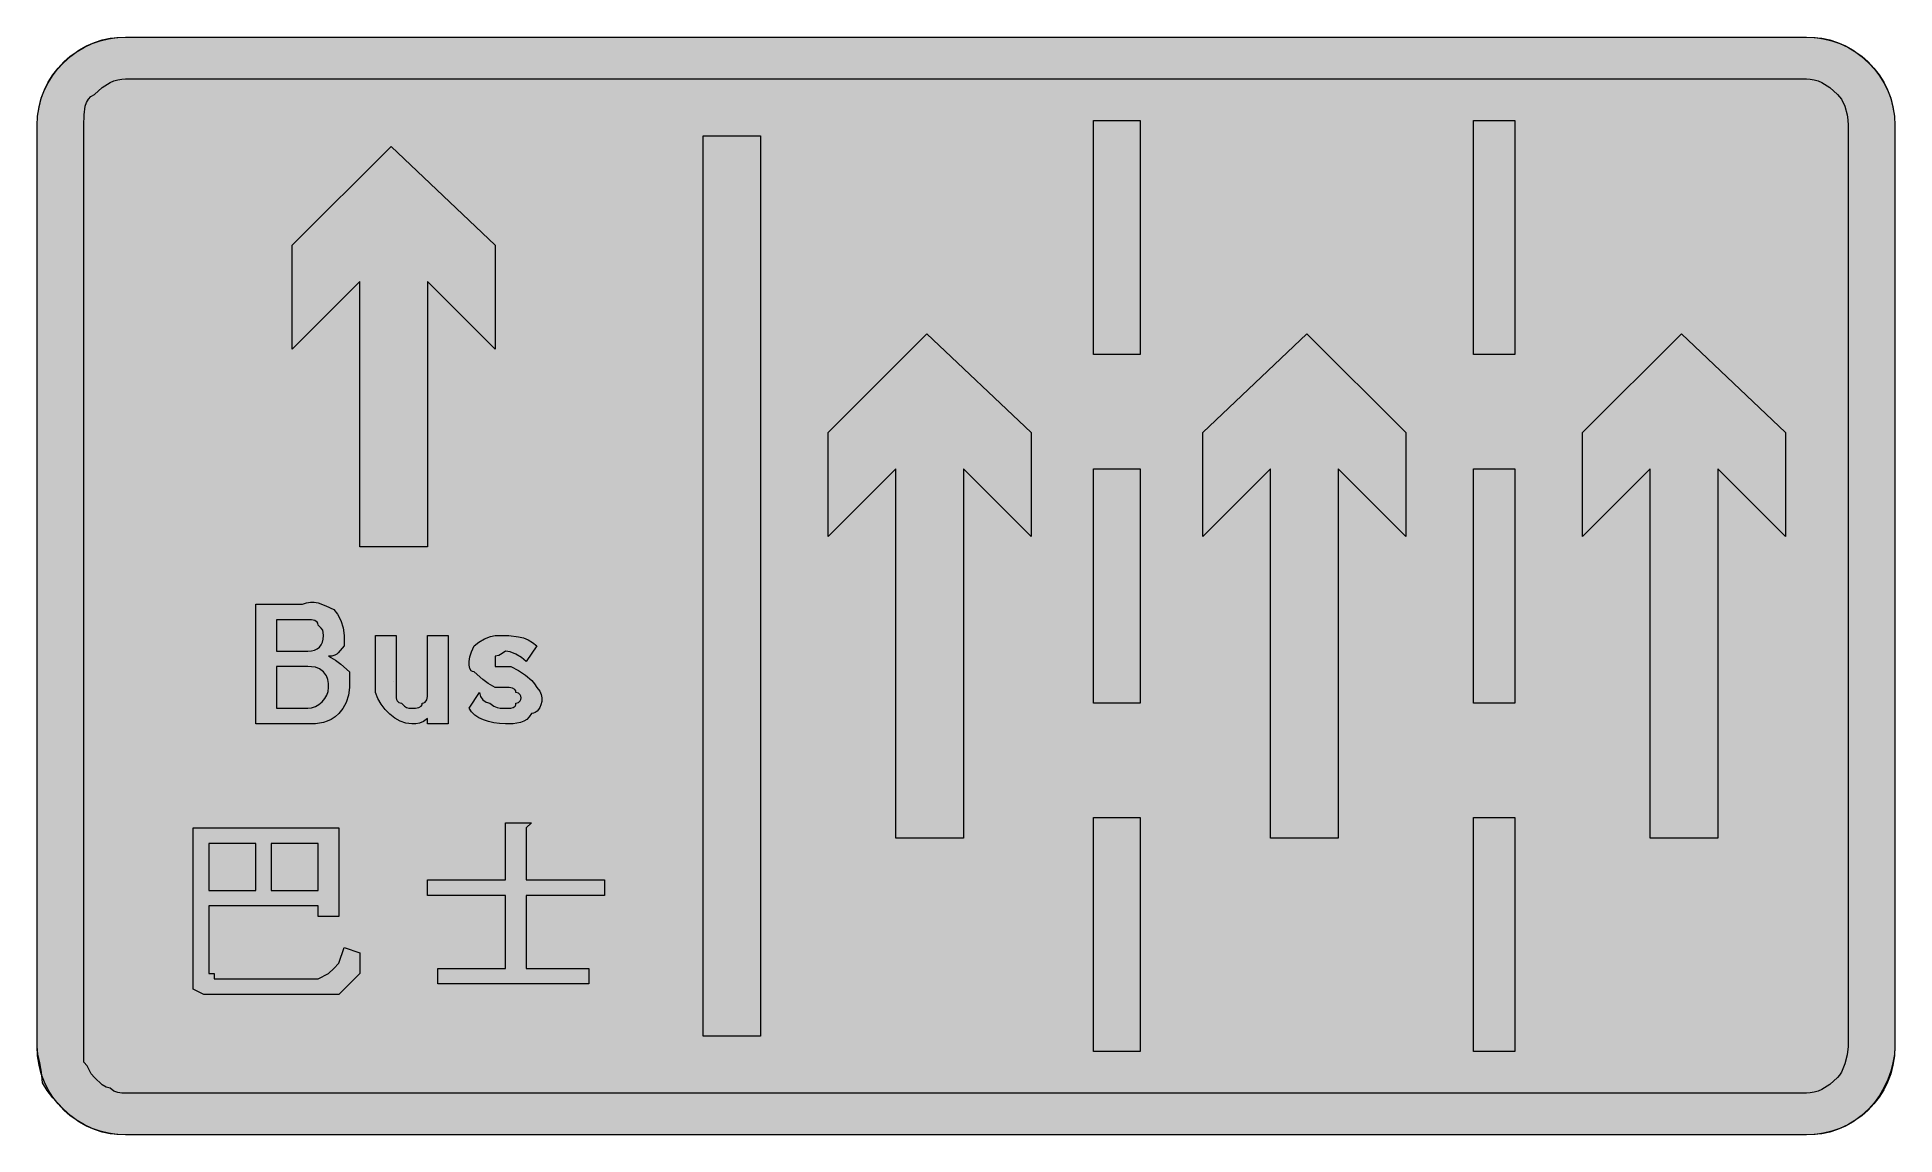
# Model space of a CAD drawing. Header units: metres. Extents: x 70 to 498, y 8 to 262.
import ezdxf

# ---------------------------------------------------------------- set-up
doc = ezdxf.new("R2010")
doc.units = ezdxf.units.M
for name, color, linetype, true_color in [('FILL_BLUE_0000FF', 7, 'Continuous', 0x0000ff), ('FILL_WHITE_FFFFFF', 7, 'Continuous', 0xffffff), ('STROKE_BLUE_0000FF', 7, 'Continuous', 0x0000ff), ('STROKE_WHITE_FFFFFF', 7, 'Continuous', 0xffffff)]:
    doc.layers.add(name, color=color, linetype=linetype, true_color=true_color)

msp = doc.modelspace()

# ---------------------------------------------------------------- hatches: boundary and pattern name
at = {"layer": 'FILL_BLUE_0000FF', "true_color": 0x0000ff}
h = msp.add_hatch(color=7, dxfattribs=at)
h.dxf.hatch_style = 1
h.paths.add_polyline_path([(477.75, 252), (478.65, 251.94), (479.55, 251.77), (480.45, 251.49), (481.35, 251.1), (483.15, 249.97), (484.95, 248.4), (485.83, 247.27), (486.6, 245.7), (487.14, 243.67), (487.3, 242.49), (487.35, 241.2), (487.35, 28.8), (487.14, 26.83), (486.6, 24.75), (485.83, 22.89), (485.4, 22.16), (484.95, 21.6), (483.15, 20.02), (481.35, 18.9), (480.45, 18.51), (479.55, 18.22), (478.65, 18.06), (477.75, 18), (90.15, 18), (89.25, 18.02), (88.35, 18.15), (87.45, 18.51), (86.55, 19.2), (85.65, 19.41), (84.75, 19.95), (82.95, 21.6), (82.24, 22.5), (81.75, 23.4), (81.26, 24.3), (80.55, 25.2), (80.55, 28.8), (80.55, 241.2), (80.59, 243.67), (80.85, 245.7), (81.14, 246.54), (81.56, 247.27), (82.16, 247.89), (82.95, 248.4), (84.75, 249.97), (86.55, 251.1), (87.45, 251.49), (88.35, 251.77), (89.25, 251.94), (90.15, 252), (477.75, 252)])
at = {"layer": 'FILL_WHITE_FFFFFF', "true_color": 0xffffff}
h = msp.add_hatch(color=7, dxfattribs=at)
h.dxf.hatch_style = 1
h.paths.add_polyline_path([(88.35, 8.46), (86.55, 8.66), (84.75, 9.03), (82.95, 9.6), (81.15, 10.39), (79.35, 11.44), (77.55, 12.76), (75.75, 14.4), (73.35, 16.95), (72.04, 18.62), (70.95, 20.4), (70.76, 22.89), (70.35, 25.05), (69.94, 26.98), (69.75, 28.8), (69.75, 241.2), (69.86, 243.39), (70.18, 245.47), (70.7, 247.44), (71.4, 249.3), (72.27, 251.04), (73.29, 252.67), (74.46, 254.19), (75.75, 255.6), (77.55, 257.24), (79.35, 258.56), (81.15, 259.61), (82.95, 260.4), (84.75, 260.97), (86.55, 261.34), (88.35, 261.54), (90.15, 261.6), (477.75, 261.6), (479.55, 261.54), (481.35, 261.34), (483.15, 260.97), (484.95, 260.4), (486.75, 259.61), (488.55, 258.56), (490.35, 257.24), (492.15, 255.6), (493.44, 254.19), (494.61, 252.67), (495.63, 251.04), (496.5, 249.3), (497.2, 247.44), (497.72, 245.47), (498.04, 243.39), (498.15, 241.2), (498.15, 28.8), (498.04, 26.95), (497.72, 25.03), (497.2, 23.08), (496.5, 21.15), (495.63, 19.27), (494.61, 17.49), (493.44, 15.86), (492.15, 14.4), (490.35, 12.76), (488.55, 11.44), (486.75, 10.39), (484.95, 9.6), (483.15, 9.03), (481.35, 8.66), (479.55, 8.46), (477.75, 8.4), (90.15, 8.4), (88.35, 8.46)])
h = msp.add_hatch(color=7, dxfattribs=at)
h.dxf.hatch_style = 1
h.paths.add_polyline_path([(324.15, 242.4), (324.15, 188.4), (313.35, 188.4), (313.35, 242.4), (324.15, 242.4)])
h = msp.add_hatch(color=7, dxfattribs=at)
h.dxf.hatch_style = 1
h.paths.add_polyline_path([(410.55, 242.4), (410.55, 188.4), (400.95, 188.4), (400.95, 242.4), (410.55, 242.4)])
h = msp.add_hatch(color=7, dxfattribs=at)
h.dxf.hatch_style = 1
h.paths.add_polyline_path([(175.35, 189.6), (159.75, 205.2), (159.75, 144), (144.15, 144), (144.15, 205.2), (128.55, 189.6), (128.55, 213.6), (151.35, 236.4), (175.35, 213.6), (175.35, 189.6)])
h = msp.add_hatch(color=7, dxfattribs=at)
h.dxf.hatch_style = 1
h.paths.add_polyline_path([(236.55, 238.8), (236.55, 31.2), (223.35, 31.2), (223.35, 238.8), (236.55, 238.8)])
h = msp.add_hatch(color=7, dxfattribs=at)
h.dxf.hatch_style = 1
h.paths.add_polyline_path([(298.95, 146.4), (283.35, 162), (283.35, 76.8), (267.75, 76.8), (267.75, 162), (252.15, 146.4), (252.15, 170.4), (274.95, 193.2), (298.95, 170.4), (298.95, 146.4)])
h = msp.add_hatch(color=7, dxfattribs=at)
h.dxf.hatch_style = 1
h.paths.add_polyline_path([(385.35, 146.4), (369.75, 162), (369.75, 76.8), (354.15, 76.8), (354.15, 162), (338.55, 146.4), (338.55, 170.4), (362.55, 193.2), (385.35, 170.4), (385.35, 146.4)])
h = msp.add_hatch(color=7, dxfattribs=at)
h.dxf.hatch_style = 1
h.paths.add_polyline_path([(472.95, 146.4), (457.35, 162), (457.35, 76.8), (441.75, 76.8), (441.75, 162), (426.15, 146.4), (426.15, 170.4), (448.95, 193.2), (472.95, 170.4), (472.95, 146.4)])
h = msp.add_hatch(color=7, dxfattribs=at)
h.dxf.hatch_style = 1
h.paths.add_polyline_path([(324.15, 162), (324.15, 108), (313.35, 108), (313.35, 162), (324.15, 162)])
h = msp.add_hatch(color=7, dxfattribs=at)
h.dxf.hatch_style = 1
h.paths.add_polyline_path([(410.55, 162), (410.55, 108), (400.95, 108), (400.95, 162), (410.55, 162)])
h = msp.add_hatch(color=7, dxfattribs=at)
h.dxf.hatch_style = 1
h.paths.add_polyline_path([(141.75, 115.2), (141.75, 111.6), (141.54, 109.82), (141, 108.15), (140.23, 106.71), (139.35, 105.6), (138.45, 104.81), (137.55, 104.21), (136.65, 103.79), (135.75, 103.5), (133.95, 103.24), (132.15, 103.2), (120.15, 103.2), (120.15, 130.8), (130.95, 130.8), (131.85, 131.14), (132.75, 131.29), (133.65, 131.26), (134.55, 131.1), (136.35, 130.46), (138.15, 129.6), (139.03, 128.49), (139.8, 127.05), (140.34, 125.38), (140.55, 123.6), (140.55, 121.2), (139.2, 119.55), (138.83, 119.24), (138.36, 119.01), (137.74, 118.85), (136.95, 118.8), (138.54, 117.9), (139.8, 117), (141.75, 115.2)])
h.paths.add_polyline_path([(133.72, 120.22), (134.34, 120.51), (134.85, 120.9), (135.24, 121.41), (135.52, 122.02), (135.69, 122.76), (135.75, 123.6), (135.73, 124.31), (135.6, 124.8), (135.24, 125.29), (134.55, 126), (134.5, 126.4), (134.34, 126.69), (133.8, 127.05), (133.03, 127.18), (132.15, 127.2), (124.95, 127.2), (124.95, 120), (132.15, 120), (132.99, 120.06), (133.72, 120.22)], flags=16)
h.paths.add_polyline_path([(133.91, 107.21), (134.72, 107.69), (135.45, 108.3), (136.06, 109.03), (136.54, 109.84), (136.84, 110.7), (136.95, 111.6), (136.93, 112.5), (136.8, 113.4), (136.44, 114.3), (135.75, 115.2), (134.85, 115.89), (133.95, 116.25), (133.05, 116.38), (132.15, 116.4), (124.95, 116.4), (124.95, 106.8), (132.15, 106.8), (133.05, 106.91), (133.91, 107.21)], flags=16)
h = msp.add_hatch(color=7, dxfattribs=at)
h.dxf.hatch_style = 1
h.paths.add_polyline_path([(147.75, 123.6), (152.55, 123.6), (152.55, 110.4), (152.55, 109.2), (152.6, 108.8), (152.74, 108.51), (153.15, 108.15), (153.75, 108), (154.46, 107.31), (154.95, 106.95), (155.44, 106.82), (156.15, 106.8), (157.03, 106.82), (157.8, 106.95), (158.34, 107.31), (158.5, 107.6), (158.55, 108), (158.95, 108.05), (159.24, 108.21), (159.6, 108.75), (159.73, 109.52), (159.75, 110.4), (159.75, 123.6), (164.55, 123.6), (164.55, 103.2), (159.75, 103.2), (159.75, 104.4), (158.85, 103.71), (157.95, 103.35), (157.05, 103.22), (156.15, 103.2), (154.8, 103.36), (153.49, 103.82), (152.23, 104.53), (151.05, 105.45), (149.99, 106.54), (149.06, 107.76), (148.31, 109.06), (147.75, 110.4), (147.75, 123.6)])
h = msp.add_hatch(color=7, dxfattribs=at)
h.dxf.hatch_style = 1
h.paths.add_polyline_path([(177.75, 116.4), (178.95, 116.4), (180.73, 115.48), (182.4, 114.45), (183.84, 113.19), (184.45, 112.45), (184.95, 111.6), (185.64, 110.72), (186, 109.95), (186.15, 109.2), (186.1, 108.36), (185.94, 107.62), (185.71, 107.01), (185.4, 106.5), (185.04, 106.11), (184.63, 105.82), (184.2, 105.66), (183.75, 105.6), (183.25, 104.81), (182.64, 104.21), (181.96, 103.79), (181.2, 103.5), (179.53, 103.24), (177.75, 103.2), (176.4, 103.26), (175.09, 103.42), (173.83, 103.71), (172.65, 104.1), (171.59, 104.61), (170.66, 105.22), (169.91, 105.96), (169.35, 106.8), (171.75, 110.4), (171.96, 109.52), (172.5, 108.75), (173.27, 108.21), (174.15, 108), (175.03, 107.31), (175.8, 106.95), (176.55, 106.8), (178.95, 106.8), (179.55, 106.95), (179.96, 107.31), (180.1, 107.6), (180.15, 108), (180.75, 108.15), (181.16, 108.51), (181.3, 108.8), (181.35, 109.2), (181.3, 109.6), (181.16, 109.89), (180.75, 110.25), (180.15, 110.4), (180.1, 110.8), (179.94, 111.09), (179.4, 111.45), (178.63, 111.58), (177.75, 111.6), (176.55, 111.6), (175.35, 111.6), (173.76, 112.5), (172.5, 113.4), (170.55, 115.2), (170.15, 115.25), (169.86, 115.41), (169.5, 115.95), (169.37, 116.72), (169.35, 117.6), (169.54, 118.67), (169.95, 119.85), (170.55, 121.2), (171.64, 122.08), (172.95, 122.85), (174.26, 123.39), (175.35, 123.6), (176.55, 123.6), (178.54, 123.56), (180.75, 123.3), (181.87, 123.01), (182.96, 122.59), (184, 121.99), (184.95, 121.2), (182.55, 117.6), (181.46, 118.48), (180.15, 119.25), (178.84, 119.79), (177.75, 120), (177, 119.4), (176.23, 118.99), (175.35, 118.8), (175.35, 117.6), (175.35, 116.4), (177.75, 116.4)])
h = msp.add_hatch(color=7, dxfattribs=at)
h.dxf.hatch_style = 1
h.paths.add_polyline_path([(324.15, 81.6), (324.15, 27.6), (313.35, 27.6), (313.35, 81.6), (324.15, 81.6)])
h = msp.add_hatch(color=7, dxfattribs=at)
h.dxf.hatch_style = 1
h.paths.add_polyline_path([(410.55, 81.6), (410.55, 27.6), (400.95, 27.6), (400.95, 81.6), (410.55, 81.6)])
h = msp.add_hatch(color=7, dxfattribs=at)
h.dxf.hatch_style = 1
h.paths.add_polyline_path([(134.55, 58.8), (134.55, 61.2), (109.35, 61.2), (109.35, 46.8), (109.35, 45.6), (110.55, 45.6), (110.55, 44.4), (111.75, 44.4), (134.55, 44.4), (136.95, 45.6), (138.15, 46.8), (139.35, 48), (140.55, 51.6), (144.15, 50.4), (144.15, 48), (144.15, 45.6), (142.95, 44.4), (141.75, 43.2), (140.55, 42), (139.35, 40.8), (138.15, 40.8), (135.75, 40.8), (110.55, 40.8), (108.15, 40.8), (105.75, 42), (105.75, 43.2), (105.75, 45.6), (105.75, 79.2), (139.35, 79.2), (139.35, 58.8), (134.55, 58.8)])
h.paths.add_polyline_path([(109.35, 75.6), (109.35, 64.8), (120.15, 64.8), (120.15, 75.6), (109.35, 75.6)], flags=16)
h.paths.add_polyline_path([(134.55, 75.6), (123.75, 75.6), (123.75, 64.8), (134.55, 64.8), (134.55, 75.6)], flags=16)
h = msp.add_hatch(color=7, dxfattribs=at)
h.dxf.hatch_style = 1
h.paths.add_polyline_path([(182.55, 80.4), (183.75, 80.4), (182.55, 79.2), (182.55, 67.2), (200.55, 67.2), (200.55, 63.6), (182.55, 63.6), (182.55, 46.8), (196.95, 46.8), (196.95, 43.2), (162.15, 43.2), (162.15, 46.8), (177.75, 46.8), (177.75, 63.6), (159.75, 63.6), (159.75, 67.2), (177.75, 67.2), (177.75, 80.4), (181.35, 80.4), (182.55, 80.4)])

# ---------------------------------------------------------------- linework, layer by layer
at = {"layer": 'FILL_BLUE_0000FF', "lineweight": 0, "true_color": 0x0000ff}
msp.add_lwpolyline([(477.75, 252), (478.65, 251.94), (479.55, 251.77), (480.45, 251.49), (481.35, 251.1), (483.15, 249.97), (484.95, 248.4), (485.83, 247.27), (486.6, 245.7), (487.14, 243.67), (487.3, 242.49), (487.35, 241.2), (487.35, 28.8), (487.14, 26.83), (486.6, 24.75), (485.83, 22.89), (485.4, 22.16), (484.95, 21.6), (483.15, 20.02), (481.35, 18.9), (480.45, 18.51), (479.55, 18.22), (478.65, 18.06), (477.75, 18), (90.15, 18), (89.25, 18.02), (88.35, 18.15), (87.45, 18.51), (86.55, 19.2), (85.65, 19.41), (84.75, 19.95), (82.95, 21.6), (82.24, 22.5), (81.75, 23.4), (81.26, 24.3), (80.55, 25.2), (80.55, 28.8), (80.55, 241.2), (80.59, 243.67), (80.85, 245.7), (81.14, 246.54), (81.56, 247.27), (82.16, 247.89), (82.95, 248.4), (84.75, 249.97), (86.55, 251.1), (87.45, 251.49), (88.35, 251.77), (89.25, 251.94), (90.15, 252)], close=True, dxfattribs=at)
at = {"layer": 'FILL_WHITE_FFFFFF', "lineweight": 0, "true_color": 0xffffff}
for points in [[(88.35, 8.46), (86.55, 8.66), (84.75, 9.03), (82.95, 9.6), (81.15, 10.39), (79.35, 11.44), (77.55, 12.76), (75.75, 14.4), (73.35, 16.95), (72.04, 18.62), (70.95, 20.4), (70.76, 22.89), (70.35, 25.05), (69.94, 26.98), (69.75, 28.8), (69.75, 241.2), (69.86, 243.39), (70.18, 245.47), (70.7, 247.44), (71.4, 249.3), (72.27, 251.04), (73.29, 252.67), (74.46, 254.19), (75.75, 255.6), (77.55, 257.24), (79.35, 258.56), (81.15, 259.61), (82.95, 260.4), (84.75, 260.97), (86.55, 261.34), (88.35, 261.54), (90.15, 261.6), (477.75, 261.6), (479.55, 261.54), (481.35, 261.34), (483.15, 260.97), (484.95, 260.4), (486.75, 259.61), (488.55, 258.56), (490.35, 257.24), (492.15, 255.6), (493.44, 254.19), (494.61, 252.67), (495.63, 251.04), (496.5, 249.3), (497.2, 247.44), (497.72, 245.47), (498.04, 243.39), (498.15, 241.2), (498.15, 28.8), (498.04, 26.95), (497.72, 25.03), (497.2, 23.08), (496.5, 21.15), (495.63, 19.27), (494.61, 17.49), (493.44, 15.86), (492.15, 14.4), (490.35, 12.76), (488.55, 11.44), (486.75, 10.39), (484.95, 9.6), (483.15, 9.03), (481.35, 8.66), (479.55, 8.46), (477.75, 8.4), (90.15, 8.4)], [(324.15, 242.4), (324.15, 188.4), (313.35, 188.4), (313.35, 242.4)], [(410.55, 242.4), (410.55, 188.4), (400.95, 188.4), (400.95, 242.4)], [(175.35, 189.6), (159.75, 205.2), (159.75, 144), (144.15, 144), (144.15, 205.2), (128.55, 189.6), (128.55, 213.6), (151.35, 236.4), (175.35, 213.6)], [(236.55, 238.8), (236.55, 31.2), (223.35, 31.2), (223.35, 238.8)], [(298.95, 146.4), (283.35, 162), (283.35, 76.8), (267.75, 76.8), (267.75, 162), (252.15, 146.4), (252.15, 170.4), (274.95, 193.2), (298.95, 170.4)], [(385.35, 146.4), (369.75, 162), (369.75, 76.8), (354.15, 76.8), (354.15, 162), (338.55, 146.4), (338.55, 170.4), (362.55, 193.2), (385.35, 170.4)], [(472.95, 146.4), (457.35, 162), (457.35, 76.8), (441.75, 76.8), (441.75, 162), (426.15, 146.4), (426.15, 170.4), (448.95, 193.2), (472.95, 170.4)], [(324.15, 162), (324.15, 108), (313.35, 108), (313.35, 162)], [(410.55, 162), (410.55, 108), (400.95, 108), (400.95, 162)], [(141.75, 115.2), (141.75, 111.6), (141.54, 109.82), (141, 108.15), (140.23, 106.71), (139.35, 105.6), (138.45, 104.81), (137.55, 104.21), (136.65, 103.79), (135.75, 103.5), (133.95, 103.24), (132.15, 103.2), (120.15, 103.2), (120.15, 130.8), (130.95, 130.8), (131.85, 131.14), (132.75, 131.29), (133.65, 131.26), (134.55, 131.1), (136.35, 130.46), (138.15, 129.6), (139.03, 128.49), (139.8, 127.05), (140.34, 125.38), (140.55, 123.6), (140.55, 121.2), (139.2, 119.55), (138.83, 119.24), (138.36, 119.01), (137.74, 118.85), (136.95, 118.8), (138.54, 117.9), (139.8, 117)], [(133.72, 120.22), (134.34, 120.51), (134.85, 120.9), (135.24, 121.41), (135.52, 122.02), (135.69, 122.76), (135.75, 123.6), (135.73, 124.31), (135.6, 124.8), (135.24, 125.29), (134.55, 126), (134.5, 126.4), (134.34, 126.69), (133.8, 127.05), (133.03, 127.18), (132.15, 127.2), (124.95, 127.2), (124.95, 120), (132.15, 120), (132.99, 120.06)], [(147.75, 123.6), (152.55, 123.6), (152.55, 110.4), (152.55, 109.2), (152.6, 108.8), (152.74, 108.51), (153.15, 108.15), (153.75, 108), (154.46, 107.31), (154.95, 106.95), (155.44, 106.82), (156.15, 106.8), (157.03, 106.82), (157.8, 106.95), (158.34, 107.31), (158.5, 107.6), (158.55, 108), (158.95, 108.05), (159.24, 108.21), (159.6, 108.75), (159.73, 109.52), (159.75, 110.4), (159.75, 123.6), (164.55, 123.6), (164.55, 103.2), (159.75, 103.2), (159.75, 104.4), (158.85, 103.71), (157.95, 103.35), (157.05, 103.22), (156.15, 103.2), (154.8, 103.36), (153.49, 103.82), (152.23, 104.53), (151.05, 105.45), (149.99, 106.54), (149.06, 107.76), (148.31, 109.06), (147.75, 110.4)], [(177.75, 116.4), (178.95, 116.4), (180.73, 115.48), (182.4, 114.45), (183.84, 113.19), (184.45, 112.45), (184.95, 111.6), (185.64, 110.72), (186, 109.95), (186.15, 109.2), (186.1, 108.36), (185.94, 107.62), (185.71, 107.01), (185.4, 106.5), (185.04, 106.11), (184.63, 105.82), (184.2, 105.66), (183.75, 105.6), (183.25, 104.81), (182.64, 104.21), (181.96, 103.79), (181.2, 103.5), (179.53, 103.24), (177.75, 103.2), (176.4, 103.26), (175.09, 103.42), (173.83, 103.71), (172.65, 104.1), (171.59, 104.61), (170.66, 105.22), (169.91, 105.96), (169.35, 106.8), (171.75, 110.4), (171.96, 109.52), (172.5, 108.75), (173.27, 108.21), (174.15, 108), (175.03, 107.31), (175.8, 106.95), (176.55, 106.8), (178.95, 106.8), (179.55, 106.95), (179.96, 107.31), (180.1, 107.6), (180.15, 108), (180.75, 108.15), (181.16, 108.51), (181.3, 108.8), (181.35, 109.2), (181.3, 109.6), (181.16, 109.89), (180.75, 110.25), (180.15, 110.4), (180.1, 110.8), (179.94, 111.09), (179.4, 111.45), (178.63, 111.58), (177.75, 111.6), (176.55, 111.6), (175.35, 111.6), (173.76, 112.5), (172.5, 113.4), (170.55, 115.2), (170.15, 115.25), (169.86, 115.41), (169.5, 115.95), (169.37, 116.72), (169.35, 117.6), (169.54, 118.67), (169.95, 119.85), (170.55, 121.2), (171.64, 122.08), (172.95, 122.85), (174.26, 123.39), (175.35, 123.6), (176.55, 123.6), (178.54, 123.56), (180.75, 123.3), (181.87, 123.01), (182.96, 122.59), (184, 121.99), (184.95, 121.2), (182.55, 117.6), (181.46, 118.48), (180.15, 119.25), (178.84, 119.79), (177.75, 120), (177, 119.4), (176.23, 118.99), (175.35, 118.8), (175.35, 117.6), (175.35, 116.4)], [(133.91, 107.21), (134.72, 107.69), (135.45, 108.3), (136.06, 109.03), (136.54, 109.84), (136.84, 110.7), (136.95, 111.6), (136.93, 112.5), (136.8, 113.4), (136.44, 114.3), (135.75, 115.2), (134.85, 115.89), (133.95, 116.25), (133.05, 116.38), (132.15, 116.4), (124.95, 116.4), (124.95, 106.8), (132.15, 106.8), (133.05, 106.91)], [(324.15, 81.6), (324.15, 27.6), (313.35, 27.6), (313.35, 81.6)], [(410.55, 81.6), (410.55, 27.6), (400.95, 27.6), (400.95, 81.6)], [(134.55, 58.8), (134.55, 61.2), (109.35, 61.2), (109.35, 46.8), (109.35, 45.6), (110.55, 45.6), (110.55, 44.4), (111.75, 44.4), (134.55, 44.4), (136.95, 45.6), (138.15, 46.8), (139.35, 48), (140.55, 51.6), (144.15, 50.4), (144.15, 48), (144.15, 45.6), (142.95, 44.4), (141.75, 43.2), (140.55, 42), (139.35, 40.8), (138.15, 40.8), (135.75, 40.8), (110.55, 40.8), (108.15, 40.8), (105.75, 42), (105.75, 43.2), (105.75, 45.6), (105.75, 79.2), (139.35, 79.2), (139.35, 58.8)], [(182.55, 80.4), (183.75, 80.4), (182.55, 79.2), (182.55, 67.2), (200.55, 67.2), (200.55, 63.6), (182.55, 63.6), (182.55, 46.8), (196.95, 46.8), (196.95, 43.2), (162.15, 43.2), (162.15, 46.8), (177.75, 46.8), (177.75, 63.6), (159.75, 63.6), (159.75, 67.2), (177.75, 67.2), (177.75, 80.4), (181.35, 80.4)], [(109.35, 75.6), (109.35, 64.8), (120.15, 64.8), (120.15, 75.6)], [(134.55, 75.6), (123.75, 75.6), (123.75, 64.8), (134.55, 64.8)]]:
    msp.add_lwpolyline(points, close=True, dxfattribs=at)
at = {"layer": 'STROKE_BLUE_0000FF', "lineweight": 0, "true_color": 0x0000ff}
msp.add_lwpolyline([(498.15, 241.2), (498.15, 28.8), (498.04, 26.59), (497.72, 24.48), (497.19, 22.46), (496.48, 20.55), (495.59, 18.75), (494.54, 17.07), (493.34, 15.52), (492, 14.1), (490.53, 12.82), (488.95, 11.69), (487.27, 10.71), (485.49, 9.9), (483.64, 9.25), (481.73, 8.78), (479.76, 8.5), (477.75, 8.4), (90.15, 8.4), (88.14, 8.5), (86.17, 8.78), (84.26, 9.25), (82.41, 9.9), (80.63, 10.71), (78.95, 11.69), (77.37, 12.82), (75.9, 14.1), (74.56, 15.52), (73.36, 17.07), (72.31, 18.75), (71.42, 20.55), (70.71, 22.46), (70.18, 24.48), (69.86, 26.59), (69.75, 28.8), (69.75, 241.2), (69.86, 243.41), (70.18, 245.52), (70.71, 247.54), (71.42, 249.45), (72.31, 251.25), (73.36, 252.93), (74.56, 254.48), (75.9, 255.9), (77.37, 257.18), (78.95, 258.31), (80.63, 259.29), (82.41, 260.1), (84.26, 260.75), (86.17, 261.22), (88.14, 261.5), (90.15, 261.6), (477.75, 261.6), (479.76, 261.5), (481.73, 261.22), (483.64, 260.75), (485.49, 260.1), (487.27, 259.29), (488.95, 258.31), (490.53, 257.18), (492, 255.9), (493.34, 254.48), (494.54, 252.93), (495.59, 251.25), (496.48, 249.45), (497.19, 247.54), (497.72, 245.52), (498.04, 243.41), (498.15, 241.2)], dxfattribs=at)
at = {"layer": 'STROKE_WHITE_FFFFFF', "lineweight": 0, "true_color": 0xffffff}
msp.add_lwpolyline([(151.95, 113.04), (151.95, 113.04)], dxfattribs=at)

doc.saveas('drawing.dxf')
